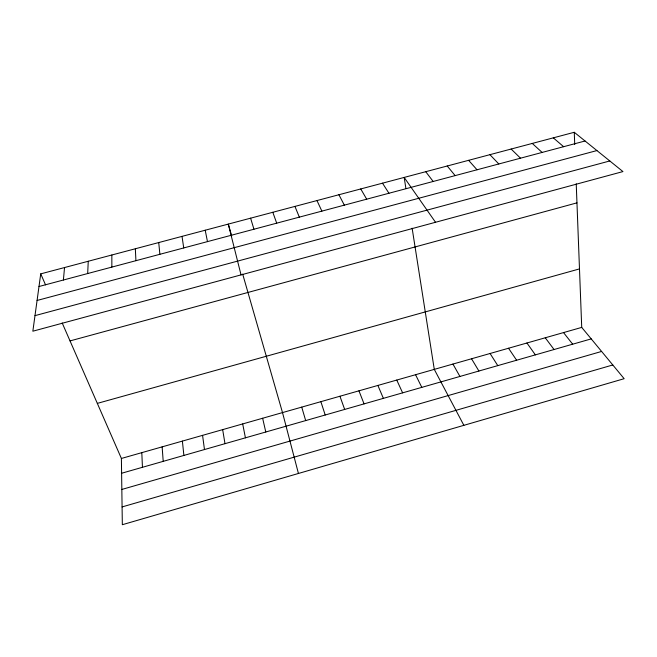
<?xml version="1.0" encoding="UTF-8"?>
<svg xmlns="http://www.w3.org/2000/svg" width="657" height="657" viewBox="0 0 657 657"><rect width="100%" height="100%" fill="white"/><g stroke="black" fill="none" stroke-linecap="round" stroke-linejoin="round"><path stroke-width="0.99" d="M87.677 273.542L88.252 261.256M63.392 280.013L64.542 267.547M40.734 273.87L32.85 331.202L622.951 171.576L574.267 132.287L40.734 273.87L45.538 284.867M122.079 506.933L612.792 364.972M121.832 489.449L601.607 351.446M121.611 473.254L591.226 338.889M121.397 458.463L581.724 327.4L624.15 378.695L122.333 524.713L121.397 458.463L62.185 322.948M97.335 403.382L579.49 268.902M70.036 340.917L576.961 202.857M34.993 315.639L609.795 160.957M37.079 300.471L596.917 150.568M38.993 286.518L585.05 140.992M553.309 137.847L563.624 146.7M532.269 143.431L542.115 152.432M511.138 149.04L520.508 158.189M489.917 154.674L498.811 163.971M468.613 160.324L477.023 169.777M447.22 165.999L455.145 175.608M563.525 332.582L572.674 344.194M425.736 171.699L433.168 181.463M545.261 337.78L554.056 349.524M526.93 343.003L535.365 354.87M435.525 222.28L404.17 177.423L405.895 188.444M508.534 348.243L516.616 360.233M382.505 183.172L388.944 193.257M490.073 353.499L497.784 365.62M471.545 358.771L478.896 371.024M360.75 188.945L366.688 199.186M452.944 364.068L459.933 376.453M463.867 425.334L434.285 369.382L412.128 228.184M338.905 194.743L344.334 205.14M415.553 374.712L421.794 387.359M316.97 200.566L321.881 211.127M396.754 380.066L402.618 392.845M377.882 385.437L383.376 398.356M294.944 206.413L299.337 217.13M358.952 390.833L364.06 403.883M339.94 396.245L344.67 409.426M272.819 212.285L276.696 223.166M320.871 401.673L325.207 414.994M250.604 218.173L253.947 229.227M301.727 407.126L305.677 420.587M231.699 235.92L228.291 224.094L241.037 274.889M242.688 274.125L282.51 412.596L298.434 473.475M262.636 418.254L265.789 432.002M205.206 230.221L207.472 241.612M242.688 423.929L245.431 437.825M222.666 429.629L224.99 443.672M182.022 236.372L183.73 247.944M202.57 435.353L204.475 449.544M182.391 441.102L183.878 455.432M158.731 242.556L159.881 254.3M162.139 446.867L163.207 461.345M135.342 248.765L135.925 260.681M141.805 452.657L142.446 467.291M574.267 132.287L574.727 144.483M576.23 183.796L581.724 327.4M111.846 254.998L111.854 267.095"/></g></svg>
